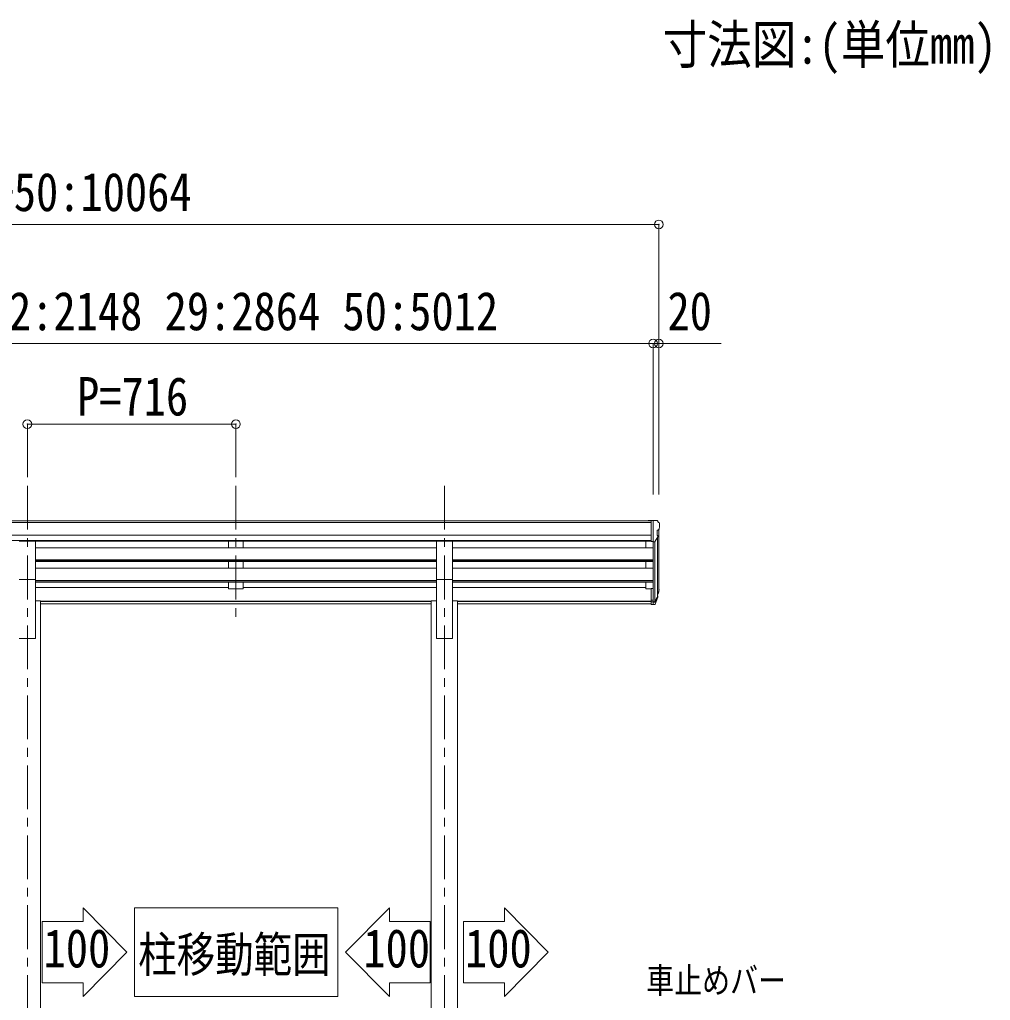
# Model space of a CAD drawing. Units: millimetres at full size, sheet at 1:30; details may follow other scales. Extents: x -20916 to 28483, y -5820 to 5820.
# Drawn here: x -16521 to -13189, y -1297 to 2069 of the extents above; entities that cross this region are included whole.
import ezdxf
from ezdxf.enums import TextEntityAlignment as Align

# ---------------------------------------------------------------- set-up
doc = ezdxf.new("R2010")
doc.units = ezdxf.units.MM
doc.header["$LTSCALE"] = 30
doc.header["$PDMODE"] = 32
doc.header["$PDSIZE"] = 30
doc.linetypes.add('CHAIN1', pattern=[8, 5, -1, 1, -1])
for name, color, linetype, lineweight in [('0-1_本体', 5, 'CHAIN1', 9), ('0-3_ELV2', 4, 'Continuous', 9), ('0-6_OTH_LINE', 6, 'Continuous', 9), ('0-7_SHAPE', 6, 'Continuous', 9)]:
    doc.layers.add(name, color=color, linetype=linetype, lineweight=lineweight)
doc.styles.add('ＭＳ ゴシック', font='')
doc.styles.get('ＭＳ ゴシック').set_extended_font_data('MS Gothic')

msp = doc.modelspace()

# ---------------------------------------------------------------- linework, layer by layer
at = {"layer": '0-1_本体'}
for p, q in [((-16494.44, 469.34), (-16494.44, -2705.06)), ((-15778.44, 469.34), (-15778.44, -8.18)), ((-15062.44, 469.34), (-15062.44, -2705.06))]:
    msp.add_line(p, q, dxfattribs=at)
at = {"layer": '0-3_ELV2'}
for p, q in [((-14352.94, 348.33), (-17193.94, 348.33)), ((-14352.94, 343.11), (-17193.94, 343.11)), ((-14352.94, 349.94), (-14362.94, 349.85)), ((-14362.94, 348.33), (-14362.94, 349.85)), ((-14352.94, 277.95), (-14352.94, 349.94)), ((-14334.44, 349.94), (-14352.94, 349.94)), ((-14346.44, 349.94), (-14346.44, 116.21)), ((-14334.44, 349.94), (-14332.11, 349.79)), ((-14331.35, 349.37), (-14327.28, 343.56)), ((-14324.44, 340.56), (-14324.44, 339.94)), ((-14332.44, 315.42), (-14332.44, 299.15)), ((-14326.97, 318.75), (-14332.29, 315.68)), ((-14326.44, 319.36), (-14326.44, 116.58)), ((-14352.94, 299.58), (-17203.94, 299.58)), ((-14352.94, 281.73), (-17203.94, 281.73)), ((-16521.94, 279.31), (-16466.94, 279.31)), ((-16466.94, 147.51), (-16466.94, 279.31)), ((-15089.94, 278.48), (-16466.94, 278.48)), ((-15803.44, 278.38), (-15803.44, 256.52)), ((-15753.44, 278.38), (-15753.44, 256.52)), ((-15089.94, 147.51), (-15089.94, 279.31)), ((-15089.94, 279.31), (-15034.94, 279.31)), ((-15034.94, 147.51), (-15034.94, 279.31)), ((-14352.94, 278.48), (-15034.94, 278.48)), ((-14371.44, 278.48), (-14371.44, 256.42)), ((-14352.94, 277.95), (-14346.44, 277.95)), ((-14346.44, 276.95), (-14341.23, 277.27)), ((-14340.44, 277.43), (-14340.43, 71.43)), ((-14338.82, 278.76), (-14329.81, 294.36)), ((-14331.41, 291.59), (-14331.41, 89.87)), ((-15089.94, 256.42), (-16466.94, 256.42)), ((-15753.44, 256.52), (-15803.44, 256.52)), ((-14346.44, 256.42), (-15034.94, 256.42)), ((-15089.94, 214.54), (-16466.94, 214.54)), ((-15089.94, 213.05), (-16466.94, 213.05)), ((-15089.94, 208.73), (-16466.94, 208.73)), ((-15803.44, 208.73), (-15803.44, 186.42)), ((-15753.44, 186.42), (-15753.44, 208.73)), ((-14346.44, 214.54), (-15034.94, 214.54)), ((-14346.44, 213.05), (-15034.94, 213.05)), ((-14346.44, 208.73), (-15034.94, 208.73)), ((-14371.44, 208.73), (-14371.44, 186.32)), ((-15089.94, 186.32), (-16466.94, 186.32)), ((-15753.44, 186.42), (-15803.44, 186.42)), ((-14346.44, 186.32), (-15034.94, 186.32)), ((-16521.94, 147.51), (-16466.94, 147.51)), ((-16466.94, 147.51), (-16466.94, -55.06)), ((-15089.94, 144.44), (-16466.94, 144.44)), ((-15089.94, 142.94), (-16466.94, 142.94)), ((-15089.94, 138.63), (-16466.94, 138.63)), ((-15803.44, 138.63), (-15803.44, 115.58)), ((-15753.44, 138.63), (-15753.44, 115.58)), ((-15089.94, 147.51), (-15089.94, -55.06)), ((-15089.94, 147.51), (-15034.94, 147.51)), ((-15034.94, 147.51), (-15034.94, -55.06)), ((-14346.44, 144.44), (-15034.94, 144.44)), ((-14346.44, 142.94), (-15034.94, 142.94)), ((-14346.44, 138.63), (-15034.94, 138.63)), ((-14371.44, 138.63), (-14371.44, 115.58)), ((-15803.44, 120.52), (-16466.94, 120.52)), ((-15753.44, 115.58), (-15803.44, 115.58)), ((-15089.94, 120.52), (-15753.44, 120.52)), ((-14371.44, 120.52), (-15034.94, 120.52)), ((-14371.44, 115.58), (-14352.94, 115.58)), ((-14352.94, 116.21), (-14352.94, 62.18)), ((-14352.94, 116.21), (-14346.44, 116.21)), ((-14346.44, 116.21), (-14346.44, 61.44)), ((-14328.14, 103.4), (-14331.41, 96.34)), ((-14327.53, 102.02), (-14331.41, 94.07)), ((-16449.24, 73.94), (-16466.94, 73.94)), ((-16449.24, 73.94), (-16449.24, -1830.06)), ((-15107.64, 73.51), (-16449.24, 73.51)), ((-15107.64, 72.11), (-16449.24, 72.11)), ((-15107.64, 73.94), (-15089.94, 73.94)), ((-15107.64, 73.94), (-15107.64, -1830.06)), ((-15017.24, 73.94), (-15034.94, 73.94)), ((-15017.24, 73.94), (-15017.24, -1830.06)), ((-14352.94, 73.51), (-15017.24, 73.51)), ((-14352.94, 72.11), (-15017.24, 72.11)), ((-14352.94, 76.08), (-14346.44, 76.08)), ((-14352.94, 71.2), (-14346.44, 71.2)), ((-14346.44, 71.18), (-14341.31, 71.18)), ((-14346.44, 69.37), (-14341.6, 69.37)), ((-14340.01, 71.86), (-14332.25, 87.26)), ((-14330.8, 86.91), (-14339, 70.73)), ((-14330.19, 86.34), (-14339, 62.79)), ((-14329.85, 90.75), (-14330.19, 86.34)), ((-15107.64, 64.42), (-16449.24, 64.42)), ((-14352.94, 64.42), (-15017.24, 64.42)), ((-14352.94, 62.18), (-14346.44, 62.18)), ((-14346.44, 61.44), (-14341.6, 61.44)), ((-16521.94, -55.06), (-16466.94, -55.06)), ((-15089.94, -55.06), (-15034.94, -55.06))]:
    msp.add_line(p, q, dxfattribs=at)
for centre, radius, start, end in [((-14332.17, 348.79), 1, 35, 86.5), ((-14327.44, 340.56), 3, 0, 87), ((-14526.44, 339.94), 202, 355.05096, 0), ((-14332.14, 315.42), 0.3, 120, 180), ((-14331.35, 323.12), 6.18, 315.00103, 354.2965), ((-14341.41, 280.26), 3, 273.5, 330), ((-14332.14, 299.15), 0.3, 180, 265.2833), ((-14332.41, 295.86), 3, 330, 85.2833), ((-14357.03, 112.9), 30.41, 341.80266, 352.8448), ((-14355.62, 111.14), 29.53, 342.01856, 353.49194)]:
    msp.add_arc(centre, radius, start, end, dxfattribs=at)
for centre, major_axis, ratio, start_param, end_param in [((-14414.3, 117.38), (-87.93, 4.42), 0.541684, 3.060334, 3.2172517), ((-14415.09, 110.71), (89.06, 1.43), 0.57596, 6.1985533, 6.3701348), ((-14341.6, 72.08), (3, 0), 0.90356, 4.712389, 5.7595865), ((-14341.31, 72.54), (1.5, 0), 0.90356, 4.712389, 5.7595865), ((-14416.36, 110.8), (88.05, 0), 0.90356, 5.9828017, 6.0168888), ((-14331.15, 90.75), (-1.3, 0), 0.90356, 2.9359903, 4.9130961), ((-14417.07, 106.94), (89.07, 0), 0.90356, 6.0316505, 6.077583), ((-14341.6, 64.15), (-3, 0), 0.90356, 1.5707963, 2.6179939)]:
    msp.add_ellipse(centre, major_axis=major_axis, ratio=ratio, start_param=start_param, end_param=end_param, dxfattribs=at)
at = {"layer": '0-6_OTH_LINE'}
for p, q in [((-20094.44, 1366.09), (-14326.44, 1366.09)), ((-14326.44, 1366.09), (-14326.44, 438.76)), ((-14346.44, 957.27), (-17210.44, 957.27)), ((-14346.44, 957.27), (-14346.44, 438.76)), ((-14326.44, 957.27), (-14346.44, 957.27)), ((-14326.44, 957.27), (-14326.44, 438.76)), ((-14113.04, 957.27), (-14326.44, 957.27)), ((-16494.44, 680.68), (-16494.44, 498.23)), ((-16494.44, 680.68), (-15778.44, 680.68)), ((-15778.44, 680.68), (-15778.44, 498.23))]:
    msp.add_line(p, q, dxfattribs=at)
at = {"layer": '0-6_OTH_LINE', "color": 7}
for p, q in [((-16303.04, -979.54), (-16303.04, -1026.58)), ((-16303.04, -979.54), (-16152.76, -1131.05)), ((-16126.19, -1283.34), (-16126.19, -979.54)), ((-16126.19, -979.54), (-15428.64, -979.54)), ((-15251.69, -979.54), (-15401.98, -1131.05)), ((-15251.69, -979.54), (-15251.69, -1026.58)), ((-14856.37, -979.54), (-14856.37, -1026.58)), ((-14856.37, -979.54), (-14706.08, -1131.05)), ((-16303.04, -1283.34), (-16152.76, -1131.82)), ((-15251.69, -1283.34), (-15401.98, -1131.82)), ((-14856.37, -1283.34), (-14706.08, -1131.82)), ((-16303.04, -1236.3), (-16443.32, -1236.3)), ((-16303.04, -1236.3), (-16303.04, -1283.34)), ((-15251.69, -1236.3), (-15111.41, -1236.3)), ((-15251.69, -1236.3), (-15251.69, -1283.34)), ((-14856.37, -1236.3), (-14996.65, -1236.3)), ((-14856.37, -1236.3), (-14856.37, -1283.34))]:
    msp.add_line(p, q, dxfattribs=at)
for points in [[(-15428.64, -979.54), (-15428.64, -1283.34), (-16126.19, -1283.34)], [(-16303.04, -1026.58), (-16443.32, -1026.58), (-16443.32, -1236.3)], [(-15251.69, -1026.58), (-15111.41, -1026.58), (-15111.41, -1236.3)], [(-14856.37, -1026.58), (-14996.65, -1026.58), (-14996.65, -1236.3)]]:
    msp.add_lwpolyline(points, dxfattribs=at)
at = {"layer": '0-6_OTH_LINE'}
for p in [(-14326.44, 1366.09), (-14346.44, 957.27), (-14326.44, 957.27), (-16494.44, 680.68), (-15778.44, 680.68)]:
    msp.add_point(p, dxfattribs=at)

# ---------------------------------------------------------------- texts
at = {"layer": '0-3_ELV2', "color": 7, "style": 'ＭＳ ゴシック', "width": 0.85}
msp.add_text('22:2148 29:2864 50:5012', height=132, dxfattribs=at).set_placement((-16633.83, 963.26), align=Align.BOTTOM_LEFT)
at = {"layer": '0-6_OTH_LINE', "color": 7, "style": 'ＭＳ ゴシック'}
for s, height, width, p in [('寸法図:(単位mm)', 132, 0.85, (-14313.86, 1877.95)), ('22+22:4336 29+29:5768 50+50:10064', 132, 0.85, (-18449.11, 1372.09)), ('20', 132, 0.85, (-14297, 963.44)), ('P=716', 132, 0.85, (-16323.94, 670.68)), ('100', 132, 0.85, (-16438.74, -1223.58)), ('柱移動範囲', 121, 0.8, (-16113.78, -1236.11)), ('100', 132, 0.85, (-15340.99, -1223.58)), ('100', 132, 0.85, (-14992.07, -1223.58))]:
    msp.add_text(s, height=height, dxfattribs=dict(at, width=width)).set_placement(p, align=Align.BOTTOM_LEFT)
at = {"layer": '0-7_SHAPE', "color": 7, "style": 'ＭＳ ゴシック', "width": 0.8}
msp.add_text('車止めバー', height=87.98, dxfattribs=at).set_placement((-14370.12, -1298.95), align=Align.BOTTOM_LEFT)

doc.saveas('drawing.dxf')
